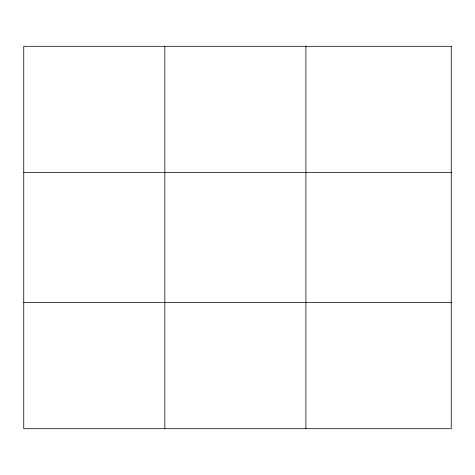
<?xml version="1.0" encoding="UTF-8"?>
<svg xmlns="http://www.w3.org/2000/svg" width="475" height="475" viewBox="0 0 475 475"><rect width="100%" height="100%" fill="white"/><g stroke="black" fill="none" stroke-linecap="round" stroke-linejoin="round"><path stroke-width="0.71" d="M164.825 46.295L164.825 428.705M305.9 46.295L305.9 428.705M23.75 172.49L451.25 172.49M23.75 302.51L451.25 302.51M451.25 46.295L451.25 428.705L23.75 428.705L23.75 46.295L451.25 46.295"/></g></svg>
